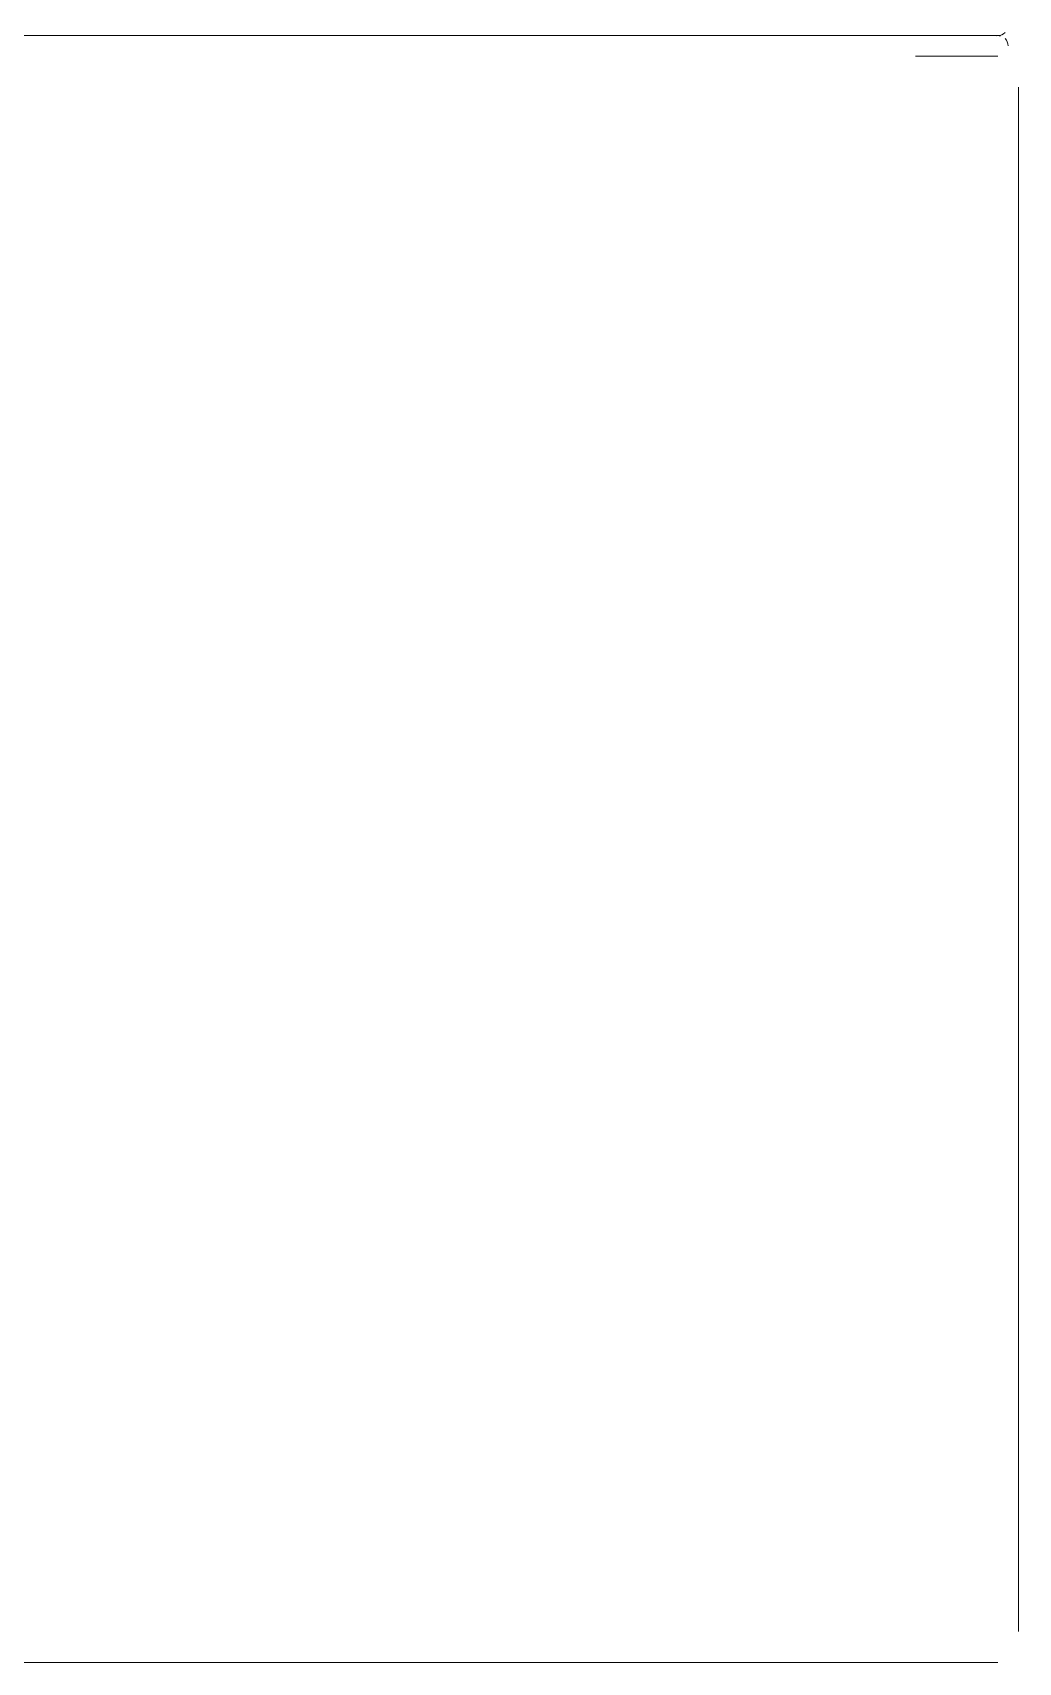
# Model space of a CAD drawing. Header units: millimetres. Extents: x 586.5 to 618.3, y 239.1 to 272.6.
# Drawn here: x 594.551 to 595.03, y 269.47 to 270.262 of the extents above; entities that cross this region are included whole.
import ezdxf

# ---------------------------------------------------------------- set-up
doc = ezdxf.new("R2010")
doc.units = ezdxf.units.MM
doc.header["$LTSCALE"] = 75
doc.layers.add('A Mobiliário LRZ', color=253, linetype='Continuous', lineweight=9)

msp = doc.modelspace()

# ---------------------------------------------------------------- linework, layer by layer
at = {"layer": 'A Mobiliário LRZ'}
for p, q in [((594.38454, 270.2604), (594.97954, 270.2604)), ((594.97954, 270.2604), (594.38454, 270.2604)), ((594.97954, 270.2604), (594.98114, 270.2604)), ((594.97998, 270.2604), (594.97954, 270.2604)), ((594.98157, 270.2604), (594.97998, 270.2604)), ((594.98114, 270.2604), (594.98274, 270.2604)), ((594.98317, 270.2604), (594.98157, 270.2604)), ((594.98274, 270.2604), (594.98433, 270.2604)), ((594.98476, 270.2604), (594.98317, 270.2604)), ((594.98433, 270.2604), (594.98592, 270.2604)), ((594.98634, 270.2604), (594.98476, 270.2604)), ((594.98592, 270.2604), (594.98749, 270.2604)), ((594.98791, 270.2604), (594.98634, 270.2604)), ((594.98749, 270.2604), (594.98905, 270.2604)), ((594.98947, 270.2604), (594.98791, 270.2604)), ((594.98905, 270.2604), (594.9906, 270.2604)), ((594.99101, 270.2604), (594.98947, 270.2604)), ((594.9906, 270.2604), (594.99213, 270.2604)), ((594.99254, 270.2604), (594.99101, 270.2604)), ((594.99213, 270.2604), (594.99363, 270.2604)), ((594.99404, 270.2604), (594.99254, 270.2604)), ((594.99363, 270.2604), (594.99512, 270.2604)), ((594.99552, 270.2604), (594.99404, 270.2604)), ((594.99512, 270.2604), (594.99658, 270.2604)), ((594.99697, 270.2604), (594.99552, 270.2604)), ((594.99658, 270.2604), (594.99801, 270.2604)), ((594.9984, 270.2604), (594.99697, 270.2604)), ((594.99801, 270.2604), (594.99942, 270.2604)), ((594.99979, 270.2604), (594.9984, 270.2604)), ((594.99942, 270.2604), (595.00079, 270.2604)), ((595.00116, 270.2604), (594.99979, 270.2604)), ((595.00079, 270.2604), (595.00213, 270.2604)), ((595.00248, 270.2604), (595.00116, 270.2604)), ((595.00213, 270.2604), (595.00343, 270.2604)), ((595.00378, 270.2604), (595.00248, 270.2604)), ((595.00343, 270.2604), (595.0047, 270.2604)), ((595.00503, 270.2604), (595.00378, 270.2604)), ((595.0047, 270.2604), (595.00592, 270.2604)), ((595.00624, 270.2604), (595.00503, 270.2604)), ((595.00592, 270.2604), (595.0071, 270.2604)), ((595.00741, 270.2604), (595.00624, 270.2604)), ((595.0071, 270.2604), (595.00824, 270.2604)), ((595.00854, 270.2604), (595.00741, 270.2604)), ((595.00824, 270.2604), (595.00933, 270.2604)), ((595.00962, 270.2604), (595.00854, 270.2604)), ((595.00933, 270.2604), (595.01037, 270.2604)), ((595.01065, 270.2604), (595.00962, 270.2604)), ((595.01037, 270.2604), (595.01137, 270.2604)), ((595.01163, 270.2604), (595.01065, 270.2604)), ((595.01137, 270.2604), (595.01231, 270.2604)), ((595.01256, 270.2604), (595.01163, 270.2604)), ((595.01231, 270.2604), (595.0132, 270.2604)), ((595.01343, 270.2604), (595.01256, 270.2604)), ((595.0132, 270.2604), (595.01404, 270.2604)), ((595.01426, 270.2604), (595.01343, 270.2604)), ((595.01404, 270.2604), (595.01482, 270.2604)), ((595.01502, 270.2604), (595.01426, 270.2604)), ((595.01482, 270.2604), (595.01555, 270.2604)), ((595.01573, 270.2604), (595.01502, 270.2604)), ((595.01555, 270.2604), (595.01622, 270.2604)), ((595.01639, 270.2604), (595.01573, 270.2604)), ((595.01622, 270.2604), (595.01683, 270.2604)), ((595.01698, 270.2604), (595.01639, 270.2604)), ((595.01683, 270.2604), (595.01737, 270.2604)), ((595.01751, 270.2604), (595.01698, 270.2604)), ((595.01737, 270.2604), (595.01786, 270.2604)), ((595.01799, 270.2604), (595.01751, 270.2604)), ((595.01786, 270.2604), (595.01829, 270.2604)), ((595.0184, 270.2604), (595.01799, 270.2604)), ((595.01829, 270.2604), (595.01866, 270.2604)), ((595.01875, 270.2604), (595.0184, 270.2604)), ((595.01866, 270.2604), (595.01896, 270.2604)), ((595.01903, 270.2604), (595.01875, 270.2604)), ((595.01896, 270.2604), (595.0192, 270.2604)), ((595.01926, 270.2604), (595.01903, 270.2604)), ((595.0192, 270.2604), (595.01938, 270.2604)), ((595.01942, 270.2604), (595.01926, 270.2604)), ((595.01938, 270.2604), (595.01949, 270.2604)), ((595.01951, 270.2604), (595.01942, 270.2604)), ((595.01949, 270.2604), (595.01954, 270.2604)), ((595.01954, 270.2604), (595.01951, 270.2604)), ((595.01954, 270.2604), (595.01954, 270.2604)), ((594.97954, 270.2504), (594.98114, 270.2504)), ((594.98114, 270.2504), (594.98274, 270.2504)), ((594.98274, 270.2504), (594.98433, 270.2504)), ((594.98433, 270.2504), (594.98592, 270.2504)), ((594.98592, 270.2504), (594.98749, 270.2504)), ((594.98749, 270.2504), (594.98905, 270.2504)), ((594.98905, 270.2504), (594.9906, 270.2504)), ((594.9906, 270.2504), (594.99213, 270.2504)), ((594.99213, 270.2504), (594.99363, 270.2504)), ((594.99363, 270.2504), (594.99512, 270.2504)), ((594.99512, 270.2504), (594.99658, 270.2504)), ((594.99658, 270.2504), (594.99801, 270.2504)), ((594.99801, 270.2504), (594.99942, 270.2504)), ((594.99942, 270.2504), (595.00079, 270.2504)), ((595.00079, 270.2504), (595.00213, 270.2504)), ((595.00213, 270.2504), (595.00343, 270.2504)), ((595.00343, 270.2504), (595.0047, 270.2504)), ((595.0047, 270.2504), (595.00592, 270.2504)), ((595.00592, 270.2504), (595.0071, 270.2504)), ((595.0071, 270.2504), (595.00824, 270.2504)), ((595.00824, 270.2504), (595.00933, 270.2504)), ((595.00933, 270.2504), (595.01037, 270.2504)), ((595.01037, 270.2504), (595.01137, 270.2504)), ((595.01137, 270.2504), (595.01231, 270.2504)), ((595.01231, 270.2504), (595.0132, 270.2504)), ((595.0132, 270.2504), (595.01404, 270.2504)), ((595.01404, 270.2504), (595.01482, 270.2504)), ((595.01482, 270.2504), (595.01555, 270.2504)), ((595.01555, 270.2504), (595.01622, 270.2504)), ((595.01622, 270.2504), (595.01683, 270.2504)), ((595.01683, 270.2504), (595.01737, 270.2504)), ((595.01737, 270.2504), (595.01786, 270.2504)), ((595.01786, 270.2504), (595.01829, 270.2504)), ((595.01829, 270.2504), (595.01866, 270.2504)), ((595.01866, 270.2504), (595.01896, 270.2504)), ((595.01896, 270.2504), (595.0192, 270.2504)), ((595.0192, 270.2504), (595.01938, 270.2504)), ((595.01938, 270.2504), (595.01949, 270.2504)), ((595.01949, 270.2504), (595.01954, 270.2504)), ((595.01954, 270.2504), (595.01954, 270.2504)), ((595.02954, 269.4854), (595.02954, 270.2354)), ((594.97954, 269.4704), (594.38454, 269.4704)), ((594.97998, 269.4704), (594.97954, 269.4704)), ((594.98157, 269.4704), (594.97998, 269.4704)), ((594.98317, 269.4704), (594.98157, 269.4704)), ((594.98476, 269.4704), (594.98317, 269.4704)), ((594.98634, 269.4704), (594.98476, 269.4704)), ((594.98791, 269.4704), (594.98634, 269.4704)), ((594.98947, 269.4704), (594.98791, 269.4704)), ((594.99101, 269.4704), (594.98947, 269.4704)), ((594.99254, 269.4704), (594.99101, 269.4704)), ((594.99404, 269.4704), (594.99254, 269.4704)), ((594.99552, 269.4704), (594.99404, 269.4704)), ((594.99697, 269.4704), (594.99552, 269.4704)), ((594.9984, 269.4704), (594.99697, 269.4704)), ((594.99979, 269.4704), (594.9984, 269.4704)), ((595.00116, 269.4704), (594.99979, 269.4704)), ((595.00248, 269.4704), (595.00116, 269.4704)), ((595.00378, 269.4704), (595.00248, 269.4704)), ((595.00503, 269.4704), (595.00378, 269.4704)), ((595.00624, 269.4704), (595.00503, 269.4704)), ((595.00741, 269.4704), (595.00624, 269.4704)), ((595.00854, 269.4704), (595.00741, 269.4704)), ((595.00962, 269.4704), (595.00854, 269.4704)), ((595.01065, 269.4704), (595.00962, 269.4704)), ((595.01163, 269.4704), (595.01065, 269.4704)), ((595.01256, 269.4704), (595.01163, 269.4704)), ((595.01343, 269.4704), (595.01256, 269.4704)), ((595.01426, 269.4704), (595.01343, 269.4704)), ((595.01502, 269.4704), (595.01426, 269.4704)), ((595.01573, 269.4704), (595.01502, 269.4704)), ((595.01639, 269.4704), (595.01573, 269.4704)), ((595.01698, 269.4704), (595.01639, 269.4704)), ((595.01751, 269.4704), (595.01698, 269.4704)), ((595.01799, 269.4704), (595.01751, 269.4704)), ((595.0184, 269.4704), (595.01799, 269.4704)), ((595.01875, 269.4704), (595.0184, 269.4704)), ((595.01903, 269.4704), (595.01875, 269.4704)), ((595.01926, 269.4704), (595.01903, 269.4704)), ((595.01942, 269.4704), (595.01926, 269.4704)), ((595.01951, 269.4704), (595.01942, 269.4704)), ((595.01954, 269.4704), (595.01951, 269.4704))]:
    msp.add_line(p, q, dxfattribs=at)
for centre, start, end in [((595.01954, 270.2654), 270, 315), ((595.01954, 270.2554), 90, 97.62999), ((595.01954, 270.2554), 75, 90), ((595.01954, 270.2554), 0, 45)]:
    msp.add_arc(centre, 0.005, start, end, dxfattribs=at)

doc.saveas('drawing.dxf')
